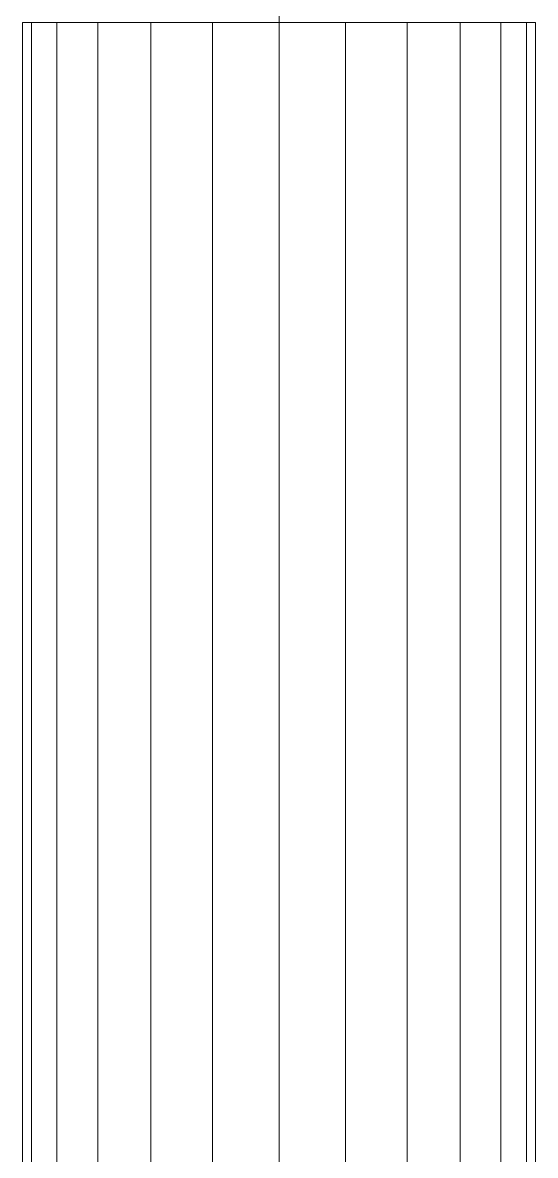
# Model space of a CAD drawing. Header units: inches. Extents: x -3326 to -59, y 8 to 1043.
# Drawn here: x -1812.39 to -1809.52, y 536.4 to 542.75 of the extents above; entities that cross this region are included whole.
import ezdxf

# ---------------------------------------------------------------- set-up
doc = ezdxf.new("R2010")
doc.units = ezdxf.units.IN
doc.header["$MEASUREMENT"] = 0
doc.layers.add('F-SPRN', color=10, linetype='Continuous', lineweight=9)

msp = doc.modelspace()

# ---------------------------------------------------------------- linework, layer by layer
at = {"layer": 'F-SPRN', "color": 1}
for q in [(-1810.9529, 548.7349, 964), (-1810.9529, 464.7349, 964), (-1810.9529, 464.7349, 964)]:
    msp.add_line((-1810.9529, 542.7507, 964), q, dxfattribs=at)

# ---------------------------------------------------------------- meshes
mesh = msp.add_polyface(dxfattribs=at)
corners = [(-1812.3904, 542.7507, 964), (-1812.3415, 542.7507, 964.372), (-1812.1978, 542.7507, 964.7187), (-1811.9694, 542.7507, 965.0164), (-1811.6717, 542.7507, 965.2449), (-1811.3249, 542.7507, 965.3885), (-1810.9528, 542.7507, 965.4375), (-1810.5809, 542.7507, 965.3885), (-1810.2341, 542.7507, 965.2449), (-1809.9364, 542.7507, 965.0164), (-1809.7081, 542.7507, 964.7187), (-1809.5643, 542.7507, 964.372), (-1809.5154, 542.7507, 964), (-1809.5643, 542.7507, 963.628), (-1809.7081, 542.7507, 963.2812), (-1809.9364, 542.7507, 962.9835), (-1810.2341, 542.7507, 962.7551), (-1810.5809, 542.7507, 962.6115), (-1810.9528, 542.7507, 962.5625), (-1811.3249, 542.7507, 962.6115), (-1811.6717, 542.7507, 962.7551), (-1811.9694, 542.7507, 962.9835), (-1812.1978, 542.7507, 963.2812), (-1812.3415, 542.7507, 963.628)]
mesh.append_faces([[corners[k] for k in face] for face in [(3, 0, 1, 2)]], dxfattribs={"vtx0": -1, "color": 1})
mesh.append_faces([[corners[k] for k in face] for face in [(0, 12, 22, 23), (19, 22, 17, 18)]], dxfattribs={"vtx0": -1, "vtx1": -1, "color": 1})
mesh.append_faces([[corners[k] for k in face] for face in [(14, 17, 22)]], dxfattribs={"vtx0": -1, "vtx1": -1, "vtx2": -1, "color": 1})
mesh.append_faces([[corners[k] for k in face] for face in [(3, 9, 12, 0)]], dxfattribs={"vtx0": -1, "vtx1": -1, "vtx2": -1, "vtx3": -1, "color": 1})
mesh.append_faces([[corners[k] for k in face] for face in [(8, 9, 7)]], dxfattribs={"vtx1": -1, "color": 1})
mesh.append_faces([[corners[k] for k in face] for face in [(20, 21, 22, 19)]], dxfattribs={"vtx2": -1, "color": 1})
mesh.append_faces([[corners[k] for k in face] for face in [(3, 4, 5, 9), (5, 6, 7, 9), (12, 13, 14, 22)]], dxfattribs={"vtx2": -1, "vtx3": -1, "color": 1})
mesh.append_faces([[corners[k] for k in face] for face in [(9, 10, 11, 12), (14, 15, 16, 17)]], dxfattribs={"vtx3": -1, "color": 1})
mesh = msp.add_polyface(dxfattribs=at)
corners = [(-1810.9528, 542.7507, 965.4375), (-1811.3249, 542.7507, 965.3885), (-1811.6717, 542.7507, 965.2449), (-1811.9694, 542.7507, 965.0164), (-1812.1978, 542.7507, 964.7187), (-1812.3415, 542.7507, 964.372), (-1812.3904, 542.7507, 964), (-1812.3904, 464.7349, 964), (-1812.3415, 464.7349, 964.372), (-1812.1978, 464.7349, 964.7187), (-1811.9694, 464.7349, 965.0164), (-1811.6717, 464.7349, 965.2449), (-1811.3249, 464.7349, 965.3885), (-1810.9528, 464.7349, 965.4375)]
mesh.append_faces([[corners[k] for k in face] for face in [(8, 9, 4, 5), (3, 4, 9, 10), (11, 12, 1, 2), (2, 3, 10, 11)]], dxfattribs={"vtx1": -1, "vtx3": -1, "color": 1})
mesh.append_faces([[corners[k] for k in face] for face in [(6, 7, 8, 5)]], dxfattribs={"vtx2": -1, "color": 1})
mesh.append_faces([[corners[k] for k in face] for face in [(12, 13, 0, 1)]], dxfattribs={"vtx3": -1, "color": 1})
mesh = msp.add_polyface(dxfattribs=at)
corners = [(-1812.3904, 542.7507, 964), (-1812.3415, 542.7507, 963.628), (-1812.1978, 542.7507, 963.2812), (-1811.9694, 542.7507, 962.9835), (-1811.6717, 542.7507, 962.7551), (-1811.3249, 542.7507, 962.6115), (-1810.9528, 542.7507, 962.5625), (-1810.9528, 464.7349, 962.5625), (-1811.3249, 464.7349, 962.6115), (-1811.6717, 464.7349, 962.7551), (-1811.9694, 464.7349, 962.9835), (-1812.1978, 464.7349, 963.2812), (-1812.3415, 464.7349, 963.628), (-1812.3904, 464.7349, 964)]
mesh.append_faces([[corners[k] for k in face] for face in [(7, 8, 5, 6)]], dxfattribs={"vtx1": -1, "color": 1})
mesh.append_faces([[corners[k] for k in face] for face in [(8, 9, 4, 5), (3, 4, 9, 10), (11, 12, 1, 2), (2, 3, 10, 11)]], dxfattribs={"vtx1": -1, "vtx3": -1, "color": 1})
mesh.append_faces([[corners[k] for k in face] for face in [(12, 13, 0, 1)]], dxfattribs={"vtx3": -1, "color": 1})
mesh = msp.add_polyface(dxfattribs=at)
corners = [(-1809.5154, 542.7507, 964), (-1809.5643, 542.7507, 964.372), (-1809.7081, 542.7507, 964.7187), (-1809.9364, 542.7507, 965.0164), (-1810.2341, 542.7507, 965.2449), (-1810.5809, 542.7507, 965.3885), (-1810.9528, 542.7507, 965.4375), (-1810.9528, 464.7349, 965.4375), (-1810.5809, 464.7349, 965.3885), (-1810.2341, 464.7349, 965.2449), (-1809.9364, 464.7349, 965.0164), (-1809.7081, 464.7349, 964.7187), (-1809.5643, 464.7349, 964.372), (-1809.5154, 464.7349, 964)]
mesh.append_faces([[corners[k] for k in face] for face in [(7, 8, 5, 6)]], dxfattribs={"vtx1": -1, "color": 1})
mesh.append_faces([[corners[k] for k in face] for face in [(8, 9, 4, 5), (3, 4, 9, 10), (11, 12, 1, 2), (2, 3, 10, 11)]], dxfattribs={"vtx1": -1, "vtx3": -1, "color": 1})
mesh.append_faces([[corners[k] for k in face] for face in [(12, 13, 0, 1)]], dxfattribs={"vtx3": -1, "color": 1})
mesh = msp.add_polyface(dxfattribs=at)
corners = [(-1810.9528, 542.7507, 962.5625), (-1810.5809, 542.7507, 962.6115), (-1810.2341, 542.7507, 962.7551), (-1809.9364, 542.7507, 962.9835), (-1809.7081, 542.7507, 963.2812), (-1809.5643, 542.7507, 963.628), (-1809.5154, 542.7507, 964), (-1809.5154, 464.7349, 964), (-1809.5643, 464.7349, 963.628), (-1809.7081, 464.7349, 963.2812), (-1809.9364, 464.7349, 962.9835), (-1810.2341, 464.7349, 962.7551), (-1810.5809, 464.7349, 962.6115), (-1810.9528, 464.7349, 962.5625)]
mesh.append_faces([[corners[k] for k in face] for face in [(7, 8, 5, 6)]], dxfattribs={"vtx1": -1, "color": 1})
mesh.append_faces([[corners[k] for k in face] for face in [(8, 9, 4, 5), (3, 4, 9, 10), (11, 12, 1, 2), (2, 3, 10, 11)]], dxfattribs={"vtx1": -1, "vtx3": -1, "color": 1})
mesh.append_faces([[corners[k] for k in face] for face in [(12, 13, 0, 1)]], dxfattribs={"vtx3": -1, "color": 1})

doc.saveas('drawing.dxf')
